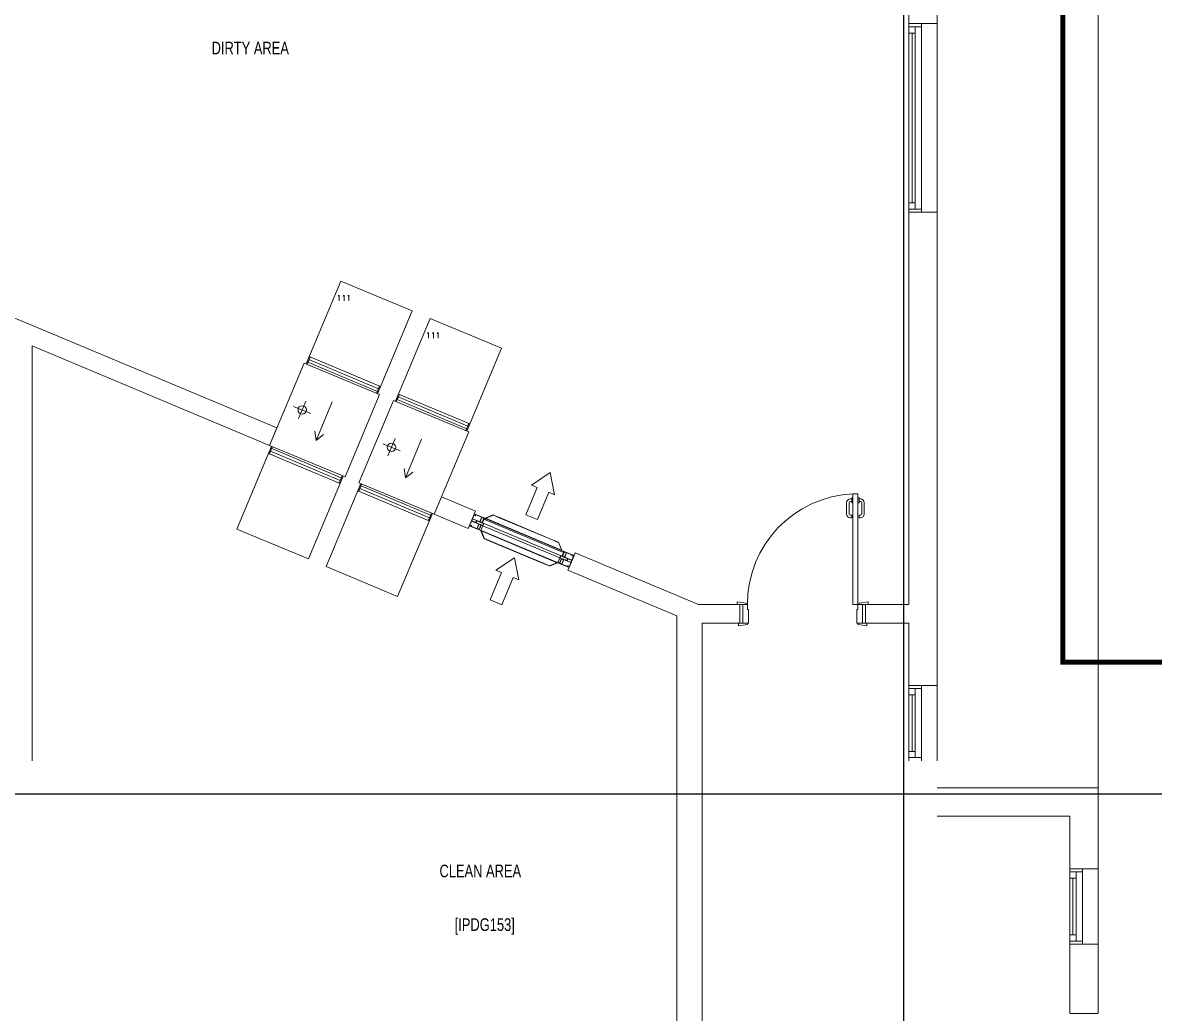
# Model space of a CAD drawing. Header units: metres. Extents: x -18745 to 220762, y -1579758 to -1356048.
# Drawn here: x 166703 to 175706, y -1406033 to -1398149 of the extents above; entities that cross this region are included whole.
import ezdxf

# ---------------------------------------------------------------- set-up
doc = ezdxf.new("R2010")
doc.units = ezdxf.units.M
doc.linetypes.add('DASHDOTX2', pattern=[50.8, 25.4, -12.7, 0, -12.7])
doc.layers.get('0').update_dxf_attribs({"lineweight": 0})
doc.layers.add('0E-PW-GRD', color=6, linetype='Continuous')
doc.layers.add('A-100 - Copy$0$axes', color=8, linetype='Continuous')
for name, color, linetype, lineweight in [('A-100 - Copy$0$1_CONTORNO', 8, 'Continuous', 0), ('A-100 - Copy$0$5_QUOTE', 8, 'Continuous', 0), ('A-100 - Copy$0$6_SEZIONI', 8, 'Continuous', 0), ('A-100 - Copy$0$72_EGR_BASE_TEXT', 8, 'Continuous', 0), ('A-100 - Copy$0$Aluminum', 8, 'Continuous', 0), ('A-100 - Copy$0$Medical Equipment and Furniture', 8, 'Continuous', 0), ('A-100 - Copy$0$Proj', 8, 'Continuous', 0), ('A-100 - Copy$0$Walls', 8, 'Continuous', 0), ('A-100 - Copy$0$Wooden Joinery', 8, 'Continuous', 0)]:
    doc.layers.add(name, color=color, linetype=linetype, lineweight=lineweight)
doc.styles.add('A-100 - Copy$0$list_ghTextstyle', font='romans.shx', dxfattribs={"height": 0.25})
doc.styles.add('A-100 - Copy$0$X3G_ENTITY_2587EA', font='swisscl.ttf', dxfattribs={"height": 200})
pattern_1 = [(225, (102663.7138, -54866.1025), (1.76776695, -1.76776695), [])]

# ---------------------------------------------------------------- blocks, each defined once
blk = doc.blocks.new('A-100 - Copy$0$Washer Disinfector')
at = {"layer": 'A-100 - Copy$0$Medical Equipment and Furniture', "ltscale": 10}
for p, q in [((-729978, -325754.9, 0), (-729701.9, -325095.4, 0)), ((-729701.9, -325095.4, 0), (-729133.6, -325333.2, 0)), ((-729409.7, -325992.8, 0), (-729133.6, -325333.2, 0)), ((-730252.1, -326409.8, 0), (-730528.2, -327069.4, 0)), ((-729683.9, -326647.7, 0), (-729960, -327307.2, 0)), ((-730528.2, -327069.4, 0), (-729960, -327307.2, 0))]:
    blk.add_line(p, q, dxfattribs=at)
at = {"layer": 'A-100 - Copy$0$Medical Equipment and Furniture'}
for p, q in [((-729978, -325754.9, 0), (-729953.8, -325697.3, 0)), ((-729970.6, -325758, 0), (-729946.4, -325700.3, 0)), ((-729401.5, -325952.3, 0), (-729954.9, -325720.6, 0)), ((-729385.6, -325935.1, 0), (-729953.8, -325697.3, 0)), ((-729993.6, -325748.3, 0), (-730267.8, -326403.3, 0)), ((-729394.1, -325999.3, 0), (-729993.6, -325748.3, 0)), ((-729410.5, -325973.8, 0), (-729963.9, -325742.1, 0)), ((-729417.1, -325989.7, 0), (-729393, -325932, 0)), ((-729409.7, -325992.8, 0), (-729385.6, -325935.1, 0)), ((-730037.7, -326190.3, 0), (-729980, -326052.5, 0)), ((-729898.8, -326363.4, 0), (-729770.2, -326056.3, 0)), ((-729668.2, -326654.3, 0), (-729394.1, -325999.3, 0)), ((-730077.7, -326092.6, 0), (-729940, -326150.2, 0)), ((-729898.8, -326363.4, 0), (-729908.3, -326289, 0)), ((-729898.8, -326363.4, 0), (-729839.1, -326317.9, 0)), ((-730252.1, -326409.8, 0), (-730276.3, -326467.5, 0)), ((-730244.7, -326412.9, 0), (-730268.9, -326470.6, 0)), ((-730267.8, -326403.3, 0), (-729668.2, -326654.3, 0)), ((-729668.2, -326654.3, 0), (-730267.8, -326403.3, 0)), ((-729697.9, -326660.5, 0), (-730251.4, -326428.8, 0)), ((-729708, -326705.4, 0), (-730276.3, -326467.5, 0)), ((-729706.9, -326682, 0), (-730260.4, -326450.3, 0)), ((-729691.3, -326644.6, 0), (-729715.4, -326702.3, 0)), ((-729683.9, -326647.7, 0), (-729708, -326705.4, 0))]:
    blk.add_line(p, q, dxfattribs=at)
blk.add_circle((-730008.9, -326121.4, 0), 33.5, dxfattribs=at)
blk = doc.blocks.new('A-100 - Copy$0$fffd')
at = {"layer": 'A-100 - Copy$0$6_SEZIONI'}
h = blk.add_hatch(dxfattribs=at)
h.set_pattern_fill('ANSI31', color=256, scale=5, angle=90.00001, style=0)
h.set_pattern_definition([(135, (138052.613, -844.825), (-11.2253, -11.2253), [])])
h.paths.add_polyline_path([(138140, -369.4), (138139.2, -370.3), (138188.6, -419.8), (138189.5, -418.9)])
at = {"layer": 'A-100 - Copy$0$1_CONTORNO'}
for p, q in [((138140, -369.4), (138139.2, -370.3)), ((138139.2, -370.3), (138188.6, -419.8)), ((138139.7, -369.2), (138141.2, -370.7)), ((138139.7, -369.2), (138799.7, -369.2)), ((138140, -369.4), (138189.5, -418.9)), ((138141.2, -370.7), (138798.2, -370.7)), ((138188.2, -417.7), (138189.7, -419.2)), ((138204.2, -417.7), (138188.2, -417.7)), ((138188.6, -419.8), (138189.5, -418.9)), ((138204.2, -419.2), (138189.7, -419.2)), ((138204.2, -417.7), (138235.2, -417.7)), ((138204.2, -419.2), (138204.2, -417.7)), ((138235.2, -419.2), (138204.2, -419.2)), ((138235.2, -417.7), (138235.2, -419.2)), ((138704.2, -417.7), (138235.2, -417.7)), ((138704.2, -419.2), (138235.2, -419.2)), ((138735.2, -417.7), (138704.2, -417.7)), ((138704.2, -417.7), (138704.2, -419.2)), ((138704.2, -419.2), (138735.2, -419.2)), ((138751.2, -417.7), (138735.2, -417.7)), ((138735.2, -419.2), (138735.2, -417.7)), ((138749.7, -419.2), (138735.2, -419.2)), ((138749.7, -419.2), (138751.2, -417.7)), ((138799.5, -369.4), (138750, -418.9)), ((138750, -418.9), (138750.8, -419.8)), ((138800.3, -370.3), (138750.8, -419.8)), ((138798.2, -370.7), (138799.7, -369.2)), ((138800.3, -370.3), (138799.5, -369.4))]:
    blk.add_line(p, q, dxfattribs=at)
blk = doc.blocks.new('A-100 - Copy$0$DD')
at = {"layer": 'A-100 - Copy$0$5_QUOTE', "xscale": -1, "rotation": 180}
blk.add_blockref('A-100 - Copy$0$fffd', (-135505.5, 5414.6), dxfattribs=at)
blk = doc.blocks.new('A-100 - Copy$0$pt1000 1')
at = {"layer": 'A-100 - Copy$0$1_CONTORNO'}
h = blk.add_hatch(dxfattribs=at)
h.set_pattern_fill('ANSI31', color=256, scale=20, angle=180, style=0)
h.set_pattern_definition(pattern_1)
h.paths.add_polyline_path([(105172.7, -48696.3), (105152.7, -48696.3), (105152.7, -48736.3), (105172.7, -48736.3)])
h.paths.add_polyline_path([(105171.2, -48697.8), (105171.2, -48734.8), (105154.2, -48734.8), (105154.2, -48697.8)], flags=16)
h.paths.add_polyline_path([(105126.2, -48696.3), (105186.2, -48696.3), (105186.2, -48676.3), (105172.7, -48676.3), (105126.2, -48676.3)])
h.paths.add_polyline_path([(105184.7, -48677.8), (105184.7, -48694.8), (105127.7, -48694.8), (105127.7, -48677.8)], flags=16)
h.paths.add_polyline_path([(105152.7, -48676.3), (105172.7, -48676.3), (105172.7, -48636.3), (105152.7, -48636.3)])
h.paths.add_polyline_path([(105154.2, -48674.8), (105171.2, -48674.8), (105171.2, -48637.8), (105154.2, -48637.8)], flags=16)
h = blk.add_hatch(dxfattribs=at)
h.set_pattern_fill('ANSI31', color=256, scale=20, angle=180, style=0)
h.set_pattern_definition(pattern_1)
h.paths.add_polyline_path([(105884.7, -48696.3), (105864.7, -48696.3), (105864.7, -48736.3), (105884.7, -48736.3)])
h.paths.add_polyline_path([(105883.2, -48734.8), (105866.2, -48734.8), (105866.2, -48697.8), (105883.2, -48697.8)], flags=16)
h.paths.add_polyline_path([(105851.2, -48696.3), (105855.7, -48696.3), (105911.2, -48696.3), (105911.2, -48676.3), (105851.2, -48676.3)])
h.paths.add_polyline_path([(105852.7, -48694.8), (105852.7, -48677.8), (105909.7, -48677.8), (105909.7, -48694.8)], flags=16)
h.paths.add_polyline_path([(105864.7, -48676.3), (105884.7, -48676.3), (105884.7, -48636.3), (105864.7, -48636.3)])
h.paths.add_polyline_path([(105883.2, -48674.8), (105883.2, -48637.8), (105866.2, -48637.8), (105866.2, -48674.8)], flags=16)
for p, q in [((105089, -48737.3), (105089, -48635.3)), ((105102.2, -48635.3), (105089, -48635.3)), ((105090.2, -48636.5), (105090.2, -48696.3)), ((105101, -48636.5), (105090.2, -48636.5)), ((105090.2, -48676.3), (105126.2, -48676.3)), ((105090.2, -48696.3), (105090.2, -48676.3)), ((105090.2, -48736.1), (105090.2, -48676.3)), ((105090.2, -48696.3), (105090.2, -48738)), ((105126.2, -48696.3), (105090.2, -48696.3)), ((105091.7, -48677.8), (105124.7, -48677.8)), ((105091.7, -48694.8), (105091.7, -48677.8)), ((105124.7, -48694.8), (105091.7, -48694.8)), ((105101, -48645.3), (105101, -48636.5)), ((105102.2, -48645.3), (105101, -48645.3)), ((105187.2, -48635.3), (105102.2, -48635.3)), ((105102.2, -48645.3), (105102.2, -48635.3)), ((105102.2, -48645.3), (105102.2, -48635.3)), ((105102.2, -48645.3), (105103.4, -48645.3)), ((105186.2, -48636.3), (105103.4, -48636.3)), ((105103.4, -48645.3), (105103.4, -48636.3)), ((105124.7, -48694.8), (105124.7, -48677.8)), ((105126.2, -48676.3), (105186.2, -48676.3)), ((105126.2, -48696.3), (105126.2, -48676.3)), ((105126.2, -48696.3), (105126.2, -48676.3)), ((105186.2, -48696.3), (105126.2, -48696.3)), ((105186.2, -48696.3), (105126.2, -48696.3)), ((105127.7, -48677.8), (105184.7, -48677.8)), ((105127.7, -48694.8), (105127.7, -48677.8)), ((105184.7, -48694.8), (105127.7, -48694.8)), ((105152.7, -48636.3), (105152.7, -48676.3)), ((105152.7, -48736.3), (105152.7, -48696.3)), ((105154.2, -48637.8), (105154.2, -48674.8)), ((105171.2, -48637.8), (105154.2, -48637.8)), ((105154.2, -48674.8), (105171.2, -48674.8)), ((105154.2, -48734.8), (105154.2, -48697.8)), ((105154.2, -48697.8), (105171.2, -48697.8)), ((105171.2, -48674.8), (105171.2, -48637.8)), ((105171.2, -48697.8), (105171.2, -48734.8)), ((105172.7, -48676.3), (105172.7, -48636.3)), ((105864.7, -48676.3), (105172.7, -48676.3)), ((105172.7, -48696.3), (105172.7, -48736.3)), ((105175.7, -48696.3), (105175.7, -48727.3)), ((105855.7, -48696.3), (105181.7, -48696.3)), ((105184.7, -48677.8), (105184.7, -48694.8)), ((105186.2, -48676.3), (105186.2, -48636.3)), ((105186.2, -48676.3), (105186.2, -48696.3)), ((105186.2, -48676.3), (105186.2, -48696.3)), ((105187.2, -48696.3), (105187.2, -48635.3)), ((105187.2, -48635.3), (105850.2, -48635.3)), ((105850.2, -48635.3), (105935.8, -48635.3)), ((105850.2, -48696.3), (105850.2, -48635.3)), ((105851.2, -48636.3), (105934.6, -48636.3)), ((105851.2, -48676.3), (105851.2, -48636.3)), ((105851.2, -48676.3), (105851.2, -48696.3)), ((105911.2, -48676.3), (105851.2, -48676.3)), ((105851.2, -48676.3), (105851.2, -48696.3)), ((105851.2, -48696.3), (105911.2, -48696.3)), ((105909.7, -48677.8), (105852.7, -48677.8)), ((105852.7, -48677.8), (105852.7, -48694.8)), ((105852.7, -48694.8), (105909.7, -48694.8)), ((105861.7, -48696.3), (105861.7, -48727.3)), ((105864.7, -48676.3), (105864.7, -48636.3)), ((105864.7, -48636.3), (105884.7, -48636.3)), ((105884.7, -48676.3), (105864.7, -48676.3)), ((105864.7, -48696.3), (105864.7, -48736.3)), ((105866.2, -48674.8), (105866.2, -48637.8)), ((105866.2, -48637.8), (105883.2, -48637.8)), ((105883.2, -48674.8), (105866.2, -48674.8)), ((105866.2, -48697.8), (105866.2, -48734.8)), ((105883.2, -48697.8), (105866.2, -48697.8)), ((105883.2, -48637.8), (105883.2, -48674.8)), ((105883.2, -48734.8), (105883.2, -48697.8)), ((105884.7, -48636.3), (105884.7, -48676.3)), ((105884.7, -48736.3), (105884.7, -48696.3)), ((105909.7, -48694.8), (105909.7, -48677.8)), ((105911.2, -48696.3), (105911.2, -48676.3)), ((105947.8, -48676.3), (105911.2, -48676.3)), ((105911.2, -48696.3), (105911.2, -48676.3)), ((105911.2, -48696.3), (105947.8, -48696.3)), ((105946.3, -48677.8), (105912.7, -48677.8)), ((105912.7, -48694.8), (105912.7, -48677.8)), ((105912.7, -48694.8), (105946.3, -48694.8)), ((105934.6, -48645.3), (105934.6, -48636.3)), ((105935.8, -48645.3), (105934.6, -48645.3)), ((105935.8, -48645.3), (105935.8, -48635.3)), ((105935.8, -48635.3), (105949, -48635.3)), ((105935.8, -48645.3), (105935.8, -48635.3)), ((105935.8, -48645.3), (105937, -48645.3)), ((105937, -48645.3), (105937, -48636.5)), ((105937, -48636.5), (105947.8, -48636.5)), ((105946.3, -48694.8), (105946.3, -48677.8)), ((105947.8, -48636.5), (105947.8, -48696.3)), ((105947.8, -48696.3), (105947.8, -48676.3)), ((105947.8, -48736.1), (105947.8, -48676.3)), ((105947.8, -48696.3), (105947.8, -48738)), ((105949, -48635.3), (105949, -48737.3)), ((105102.2, -48737.3), (105089, -48737.3)), ((105101, -48736.1), (105090.2, -48736.1)), ((105101, -48727.3), (105101, -48736.1)), ((105102.2, -48727.3), (105101, -48727.3)), ((105103.2, -48727.3), (105102.2, -48727.3)), ((105102.2, -48727.3), (105102.2, -48737.3)), ((105184.2, -48737.3), (105102.2, -48737.3)), ((105103.2, -48727.3), (105103.2, -48736.3)), ((105183.2, -48736.3), (105103.2, -48736.3)), ((105172.7, -48736.3), (105152.7, -48736.3)), ((105171.2, -48734.8), (105154.2, -48734.8)), ((105861.7, -48727.3), (105175.7, -48727.3)), ((105184.2, -48732.3), (105177.3, -48733.5)), ((105177.5, -48734.5), (105177.3, -48733.5)), ((105183.2, -48733.5), (105177.5, -48734.5)), ((105183.2, -48733.5), (105183.2, -48736.3)), ((105184.2, -48732.3), (105184.2, -48737.3)), ((105184.2, -48737.3), (105853.2, -48737.3)), ((105853.2, -48732.3), (105853.2, -48737.3)), ((105853.2, -48732.3), (105860.1, -48733.5)), ((105853.2, -48737.3), (105935.8, -48737.3)), ((105854.2, -48733.5), (105854.2, -48736.3)), ((105854.2, -48733.5), (105860, -48734.5)), ((105854.2, -48736.3), (105934.8, -48736.3)), ((105860, -48734.5), (105860.1, -48733.5)), ((105864.7, -48736.3), (105884.7, -48736.3)), ((105866.2, -48734.8), (105883.2, -48734.8)), ((105934.8, -48727.3), (105935.8, -48727.3)), ((105934.8, -48727.3), (105934.8, -48736.3)), ((105935.8, -48727.3), (105935.8, -48737.3)), ((105935.8, -48727.3), (105937, -48727.3)), ((105935.8, -48737.3), (105949, -48737.3)), ((105937, -48727.3), (105937, -48736.1)), ((105937, -48736.1), (105947.8, -48736.1))]:
    blk.add_line(p, q, dxfattribs=at)
blk.add_blockref('A-100 - Copy$0$DD', (102554.5, -54419.1), dxfattribs=at)
at = {"layer": 'A-100 - Copy$0$1_CONTORNO', "xscale": -1, "rotation": 180}
blk.add_blockref('A-100 - Copy$0$DD', (102561.3, -42953.5), dxfattribs=at)
blk = doc.blocks.new('A-100 - Copy')
at = {"layer": 'A-100 - Copy$0$Aluminum'}
for p, q in [((173753.3, -1398157.7, 0), (173753.3, -1399657.7, 0)), ((173853.3, -1398182.7, 0), (173753.3, -1398182.7, 0)), ((173803.3, -1398232.7, 0), (173753.3, -1398232.7, 0)), ((173778.3, -1399582.7, 0), (173778.3, -1398232.7, 0)), ((173803.3, -1398182.7, 0), (173803.3, -1399632.7, 0)), ((173853.3, -1398157.7, 0), (173853.3, -1399657.7, 0)), ((173803.3, -1399582.7, 0), (173753.3, -1399582.7, 0)), ((173853.3, -1399632.7, 0), (173753.3, -1399632.7, 0)), ((173753.3, -1404022.7, 0), (173753.3, -1403422.7, 0)), ((173853.3, -1403447.7, 0), (173753.3, -1403447.7, 0)), ((173803.3, -1403997.7, 0), (173803.3, -1403447.7, 0)), ((173853.3, -1404022.7, 0), (173853.3, -1403422.7, 0)), ((173803.3, -1403497.7, 0), (173753.3, -1403497.7, 0)), ((173778.3, -1403497.7, 0), (173778.3, -1403947.7, 0)), ((173803.3, -1403947.7, 0), (173753.3, -1403947.7, 0)), ((173853.3, -1403997.7, 0), (173753.3, -1403997.7, 0)), ((175033.3, -1404882.7, 0), (175033.3, -1405482.7, 0)), ((175133.3, -1404882.7, 0), (175133.3, -1405482.7, 0)), ((175133.3, -1404907.7, 0), (175033.3, -1404907.7, 0)), ((175083.3, -1404957.7, 0), (175033.3, -1404957.7, 0)), ((175058.3, -1405407.7, 0), (175058.3, -1404957.7, 0)), ((175083.3, -1404907.7, 0), (175083.3, -1405457.7, 0)), ((175083.3, -1405407.7, 0), (175033.3, -1405407.7, 0)), ((175133.3, -1405457.7, 0), (175033.3, -1405457.7, 0))]:
    blk.add_line(p, q, dxfattribs=at)
at = {"layer": 'A-100 - Copy$0$Aluminum', "elevation": 0}
for points in [[(170797.9, -1402103.2), (170888.7, -1401886.4), (170934.8, -1401905.7), (170900.5, -1401728.7), (170750.3, -1401828.5), (170796.4, -1401847.8), (170705.7, -1402064.6)], [(170797.9, -1402103.2), (170888.7, -1401886.4), (170934.8, -1401905.7), (170900.5, -1401728.7), (170750.3, -1401828.5), (170796.4, -1401847.8), (170705.7, -1402064.6)], [(170514.1, -1402781.2), (170604.8, -1402564.4), (170651, -1402583.7), (170616.6, -1402406.7), (170466.5, -1402506.5), (170512.6, -1402525.8), (170421.8, -1402742.6)], [(170514.1, -1402781.2), (170604.8, -1402564.4), (170651, -1402583.7), (170616.6, -1402406.7), (170466.5, -1402506.5), (170512.6, -1402525.8), (170421.8, -1402742.6)]]:
    blk.add_lwpolyline(points, close=True, dxfattribs=at)
at = {"layer": 'A-100 - Copy$0$axes'}
for p, q in [((173713.3, -1477303.3, 0), (173713.3, -1391762.7, 0)), ((178940.3, -1404287.7, 2.4), (95748.8, -1404287.7, 2.4))]:
    blk.add_line(p, q, dxfattribs=at)
at = {"layer": 'A-100 - Copy$0$Proj'}
for p, q in [((173978.3, -1399657.7, 0), (173978.3, -1398157.7, 0)), ((173978.3, -1403422.7, 0), (173978.3, -1404022.7, 0)), ((175258.3, -1405482.7, 0), (175258.3, -1404882.7, 0))]:
    blk.add_line(p, q, dxfattribs=at)
at = {"layer": 'A-100 - Copy$0$Proj', "elevation": 0}
blk.add_lwpolyline([(166779.4, -1395572.7), (175258.3, -1395572.7), (175258.3, -1404237.7)], dxfattribs=at)
at = {"layer": 'A-100 - Copy$0$Walls'}
for p, q in [((173753.3, -1398157.7, 0), (173753.3, -1397352.7, 0)), ((173978.3, -1398157.7, 0), (173978.3, -1397352.7, 0)), ((173978.3, -1398157.7, 0), (173753.3, -1398157.7, 0)), ((173753.3, -1402778.4, 0), (173753.3, -1399657.7, 0)), ((173753.3, -1399657.7, 0), (173978.3, -1399657.7, 0)), ((173978.3, -1403422.7, 0), (173978.3, -1399657.7, 0)), ((164711.1, -1399694, 0), (168726.3, -1401374.9, 0)), ((166778.3, -1404022.7, 0), (166778.3, -1400722, 0)), ((166778.3, -1400722, 0), (168668.4, -1401513.3, 0)), ((168726.3, -1401374.9, 0), (168668.4, -1401513.3, 0)), ((170036.2, -1401923.2, 0), (169978.3, -1402061.6, 0)), ((170036.2, -1401923.2, 0), (170305.9, -1402036.2, 0)), ((169978.3, -1402061.6, 0), (170248, -1402174.5, 0)), ((170305.9, -1402036.2, 0), (170248, -1402174.5, 0)), ((171099.2, -1402368.2, 0), (171041.3, -1402506.6, 0)), ((171099.2, -1402368.2, 0), (172078.9, -1402778.4, 0)), ((171041.3, -1402506.6, 0), (171908.3, -1402869.6, 0)), ((172388.3, -1402778.4, 0), (172078.9, -1402778.4, 0)), ((172408.3, -1402778.4, 0), (172408.3, -1402928.4, 0)), ((173408.3, -1402778.4, 0), (173408.3, -1402928.4, 0)), ((173408.3, -1402778.4, 0), (173753.3, -1402778.4, 0)), ((173408.3, -1402778.4, 0), (173408.3, -1402928.4, 0)), ((171908.3, -1402869.6, 0), (171908.3, -1408182.7, 0)), ((172108.3, -1402928.4, 0), (172108.3, -1409982.7, 0)), ((172408.3, -1402928.4, 0), (172108.3, -1402928.4, 0)), ((173408.3, -1402928.4, 0), (173753.3, -1402928.4, 0)), ((173753.3, -1403422.7, 0), (173753.3, -1402928.4, 0)), ((173753.3, -1403422.7, 0), (173978.3, -1403422.7, 0)), ((175258.3, -1404237.7, 0), (173978.3, -1404237.7, 0)), ((175258.3, -1404882.7, 0), (175258.3, -1404237.7, 0)), ((175033.3, -1404463.1, 0), (173978.3, -1404463.1, 0)), ((175033.3, -1404882.7, 0), (175033.3, -1404463.1, 0)), ((175033.3, -1404882.7, 0), (175258.3, -1404882.7, 0)), ((175033.3, -1406032.7, 0), (175033.3, -1405482.7, 0)), ((175033.3, -1405482.7, 0), (175258.3, -1405482.7, 0)), ((175258.3, -1406032.7, 0), (175258.3, -1405482.7, 0)), ((175033.3, -1406032.7, 0), (175258.3, -1406032.7, 0))]:
    blk.add_line(p, q, dxfattribs=at)
at = {"layer": 'A-100 - Copy$0$Wooden Joinery'}
for p, q in [((173258.3, -1401969.3, 0), (173258.3, -1402059.3, 0)), ((173278.3, -1401969.3, 0), (173278.3, -1402059.3, 0)), ((173298.3, -1401939.3, 0), (173288.3, -1401939.3, 0)), ((173298.3, -1401959.3, 0), (173288.3, -1401959.3, 0)), ((173298.3, -1401929.3, 0), (173298.3, -1401969.3, 0)), ((173308.3, -1401929.3, 0), (173298.3, -1401929.3, 0)), ((173308.3, -1401969.3, 0), (173298.3, -1401969.3, 0)), ((173348.3, -1401929.3, 0), (173358.3, -1401929.3, 0)), ((173348.3, -1401969.3, 0), (173358.3, -1401969.3, 0)), ((173358.3, -1401929.3, 0), (173358.3, -1401969.3, 0)), ((173358.3, -1401939.3, 0), (173368.3, -1401939.3, 0)), ((173358.3, -1401959.3, 0), (173368.3, -1401959.3, 0)), ((173378.3, -1401969.3, 0), (173378.3, -1402059.3, 0)), ((173398.3, -1401969.3, 0), (173398.3, -1402059.3, 0)), ((173298.3, -1402069.3, 0), (173288.3, -1402069.3, 0)), ((173298.3, -1402089.3, 0), (173288.3, -1402089.3, 0)), ((173298.3, -1402069.3, 0), (173298.3, -1402089.3, 0)), ((173358.3, -1402069.3, 0), (173368.3, -1402069.3, 0)), ((173358.3, -1402069.3, 0), (173358.3, -1402089.3, 0)), ((173358.3, -1402089.3, 0), (173368.3, -1402089.3, 0))]:
    blk.add_line(p, q, dxfattribs=at)
at = {"layer": 'A-100 - Copy$0$Wooden Joinery', "elevation": 0}
for points in [[(173308.3, -1402778.4), (173308.3, -1401899.3), (173348.3, -1401899.3), (173348.3, -1402778.4)], [(173308.3, -1402778.4), (173308.3, -1401899.3), (173348.3, -1401899.3), (173348.3, -1402778.4)], [(172458.3, -1402778.4), (172458.3, -1402768.4), (172388.3, -1402758.4), (172388.3, -1402778.4)], [(173358.3, -1402778.4), (173358.3, -1402768.4), (173428.3, -1402758.4), (173428.3, -1402778.4)], [(172468.3, -1402928.9), (172468.3, -1402938.9), (172398.3, -1402948.9), (172398.3, -1402928.9)], [(173348.3, -1402928.9), (173348.3, -1402938.9), (173418.3, -1402948.9), (173418.3, -1402928.9)]]:
    blk.add_lwpolyline(points, close=True, dxfattribs=at)
for points in [[(172433.3, -1402778.4), (172433.3, -1402928.9), (172408.3, -1402928.9), (172408.3, -1402778.4), (172433.3, -1402778.4)], [(172433.3, -1402778.4), (172468.3, -1402778.4), (172468.3, -1402818.4), (172478.3, -1402818.4), (172478.3, -1402928.9), (172433.3, -1402928.9), (172433.3, -1402778.4)], [(173383.3, -1402778.4), (173348.3, -1402778.4), (173348.3, -1402818.4), (173338.3, -1402818.4), (173338.3, -1402928.9), (173383.3, -1402928.9), (173383.3, -1402778.4)], [(173383.3, -1402778.4), (173383.3, -1402928.9), (173408.3, -1402928.9), (173408.3, -1402778.4), (173383.3, -1402778.4)]]:
    blk.add_lwpolyline(points, dxfattribs=at)
at = {"layer": 'A-100 - Copy$0$Wooden Joinery'}
for centre, radius, start, end in [((173348.3, -1402778.4, 0), 880, 92.60525, 180), ((173288.3, -1401969.3, 0), 30, 90, 180), ((173288.3, -1401969.3, 0), 10, 90, 180), ((173368.3, -1401969.3, 0), 30, 0, 90), ((173368.3, -1401969.3, 0), 10, 0, 90), ((173288.3, -1402059.3, 0), 30, 180, 270), ((173288.3, -1402059.3, 0), 10, 180, 270), ((173368.3, -1402059.3, 0), 10, 270, 0), ((173368.3, -1402059.3, 0), 30, 270, 0)]:
    blk.add_arc(centre, radius, start, end, dxfattribs=at)
at = {"layer": 'A-100 - Copy$0$Aluminum', "rotation": 157.2843218488993}
blk.add_blockref('A-100 - Copy$0$pt1000 1', (249207.1, -1487928.3, 0), dxfattribs=at)
blk.add_blockref('A-100 - Copy$0$pt1000 1', (249207.1, -1487928.3, 0), dxfattribs=at)
at = {"layer": 'A-100 - Copy$0$Medical Equipment and Furniture'}
for p in [(898936.2, -1075110, 0), (899646.5, -1075407.3, 0)]:
    blk.add_blockref('A-100 - Copy$0$Washer Disinfector', p, dxfattribs=at)
at = {"layer": 'A-100 - Copy$0$72_EGR_BASE_TEXT', "char_height": 100, "attachment_point": 2, "style": 'A-100 - Copy$0$X3G_ENTITY_2587EA'}
for s, insert in [('DIRTY AREA', (168514.1, -1398301.5)), ('CLEAN AREA', (170343.9, -1404849.4)), ('[IPDG153]', (170379.5, -1405276.3))]:
    blk.add_mtext(s, dxfattribs=dict(at, insert=insert))
at = {"layer": 'A-100 - Copy$0$Medical Equipment and Furniture', "style": 'A-100 - Copy$0$list_ghTextstyle'}
for p in [(169200.8, -1400361.9, 0), (169911.1, -1400659.3, 0)]:
    blk.add_text('111', height=45, dxfattribs=at).set_placement(p)

msp = doc.modelspace()

# ---------------------------------------------------------------- linework, layer by layer
at = {"layer": '0E-PW-GRD', "linetype": 'DASHDOTX2', "ltscale": 10, "const_width": 40, "elevation": 0}
msp.add_lwpolyline([(145625.6, -1394572.7), (167779.4, -1394572.7), (167779.4, -1395822.7), (174978.3, -1395822.7), (174978.3, -1403237.7), (176258.3, -1403237.7), (176258.3, -1434902.7), (174978.3, -1434902.7), (174978.3, -1448023.8), (174978.3, -1453972.7), (210878.3, -1453972.7), (210878.3, -1470902.7), (174978.3, -1470902.7), (174978.3, -1477822.7), (158048.3, -1477822.7)], dxfattribs=at)

# ---------------------------------------------------------------- next in the draw order: block references
msp.add_blockref('A-100 - Copy', (0, 0))

doc.saveas('drawing.dxf')
